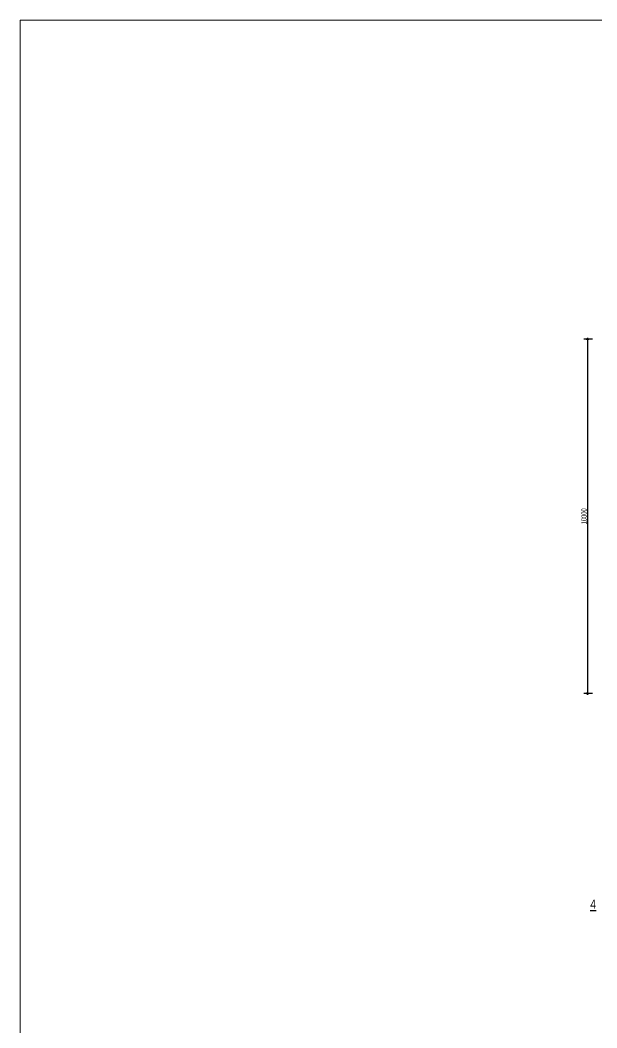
# Model space of a CAD drawing. Header units: millimetres. Extents: x 2451 to 189599, y 100744 to 200848.
# Drawn here: x 157050 to 163803, y 171325 to 183132 of the extents above; entities that cross this region are included whole.
import ezdxf
from ezdxf.enums import TextEntityAlignment as Align

# ---------------------------------------------------------------- set-up
doc = ezdxf.new("R2010")
doc.units = ezdxf.units.MM
doc.layers.add('DIM', color=1, linetype='Continuous')
doc.layers.add('TEXT', color=7, linetype='Continuous')
doc.layers.add('TEXT NHỎ KC Dim - Ghi chú', color=3, linetype='Continuous', lineweight=18)
doc.styles.add('ARIAL', font='', dxfattribs={"width": 0.75})
doc.styles.add('VNARIALH', font='', dxfattribs={"width": 0.75})
doc.styles.get('ARIAL').set_extended_font_data('RD Arial Narrow E')
doc.styles.get('VNARIALH').set_extended_font_data('RD Arial NarrowH')
doc.dimstyles.new('DIM11', dxfattribs={"dimtxt": 63, "dimasz": 10.5, "dimexe": 40, "dimexo": 40, "dimgap": 7.875, "dimtad": 1, "dimdec": 0, "dimzin": 0, "dimdsep": 46, "dimtxsty": 'ARIAL', "dimblk": 'GACHCHEO', "dimcen": 0.09, "dimclre": 1, "dimclrt": 2, "dimadec": 0, "dimazin": 0, "dimtfac": 1, "dimtdec": 4, "dimtmove": 0, "dimatfit": 0, "dimldrblk": 'GACHCHEO', "dimfxl": 1, "dimtolj": 1, "dimtzin": 0, "dimarcsym": 0})

# ---------------------------------------------------------------- blocks, each defined once
blk = doc.blocks.new('GACHCHEO')
at = {"layer": 'DIM'}
for p, q in [((1.5, 0), (-1.5, 0)), ((0, 1.5), (0, -1.5))]:
    blk.add_line(p, q, dxfattribs=at)
at = {"layer": 'DIM', "color": 3}
blk.add_line((-1, -1), (1, 1), dxfattribs=at)
blk = doc.blocks.new('*D495')
at = {"layer": 'DEFPOINTS', "color": 0, "transparency": 16777216}
for p in [(163793, 179393), (163693, 175243), (163793, 175243)]:
    blk.add_point(p, dxfattribs=at)
at = {"layer": 'DIM', "color": 1, "lineweight": -2, "transparency": 16777216}
for p, q in [((163753, 179393), (163653, 179393)), ((163753, 175243), (163653, 175243))]:
    blk.add_line(p, q, dxfattribs=at)
at = {"layer": 'DIM', "color": 0, "lineweight": -2, "transparency": 16777216}
blk.add_line((163693, 179383), (163693, 175254), dxfattribs=at)
at = {"layer": 'DIM', "color": 0, "lineweight": -2, "transparency": 16777216, "xscale": 10.5, "yscale": 10.5, "zscale": 10.5}
for p, rotation in [((163693, 179393), 90), ((163693, 175243), 270)]:
    blk.add_blockref('GACHCHEO', p, dxfattribs=dict(at, rotation=rotation))
at = {"layer": 'DIM', "color": 2, "transparency": 16777216, "insert": (163653, 177318), "char_height": 63, "attachment_point": 5, "rotation": 90, "style": 'ARIAL'}
blk.add_mtext('\\A1;10000', dxfattribs=at)

msp = doc.modelspace()

# ---------------------------------------------------------------- linework, layer by layer
at = {"layer": 'TEXT NHỎ KC Dim - Ghi chú'}
msp.add_lwpolyline([(157050.1, 183131.6), (180613.6, 183131.6), (180613.6, 159902.4), (157050.1, 159902.4)], close=True, dxfattribs=at)

# ---------------------------------------------------------------- texts
at = {"layer": 'TEXT', "color": 4, "style": 'VNARIALH'}
msp.add_text('%%U4', height=108, dxfattribs=at).set_placement((163794.9, 172687.5), align=Align.BOTTOM_RIGHT)

# ---------------------------------------------------------------- dimensions: what is measured, and where the dimension line sits
at = {"layer": 'DIM', "color": 1}
dim = msp.add_aligned_dim(p1=(163793.5, 179393.3), p2=(163793.5, 175243.3), distance=-100, text='10000', dimstyle='DIM11', dxfattribs=at)
dim.commit()
dim.dimension.update_dxf_attribs({"geometry": '*D495', "text_midpoint": (163653.5, 177318.3)})

doc.saveas('drawing.dxf')
